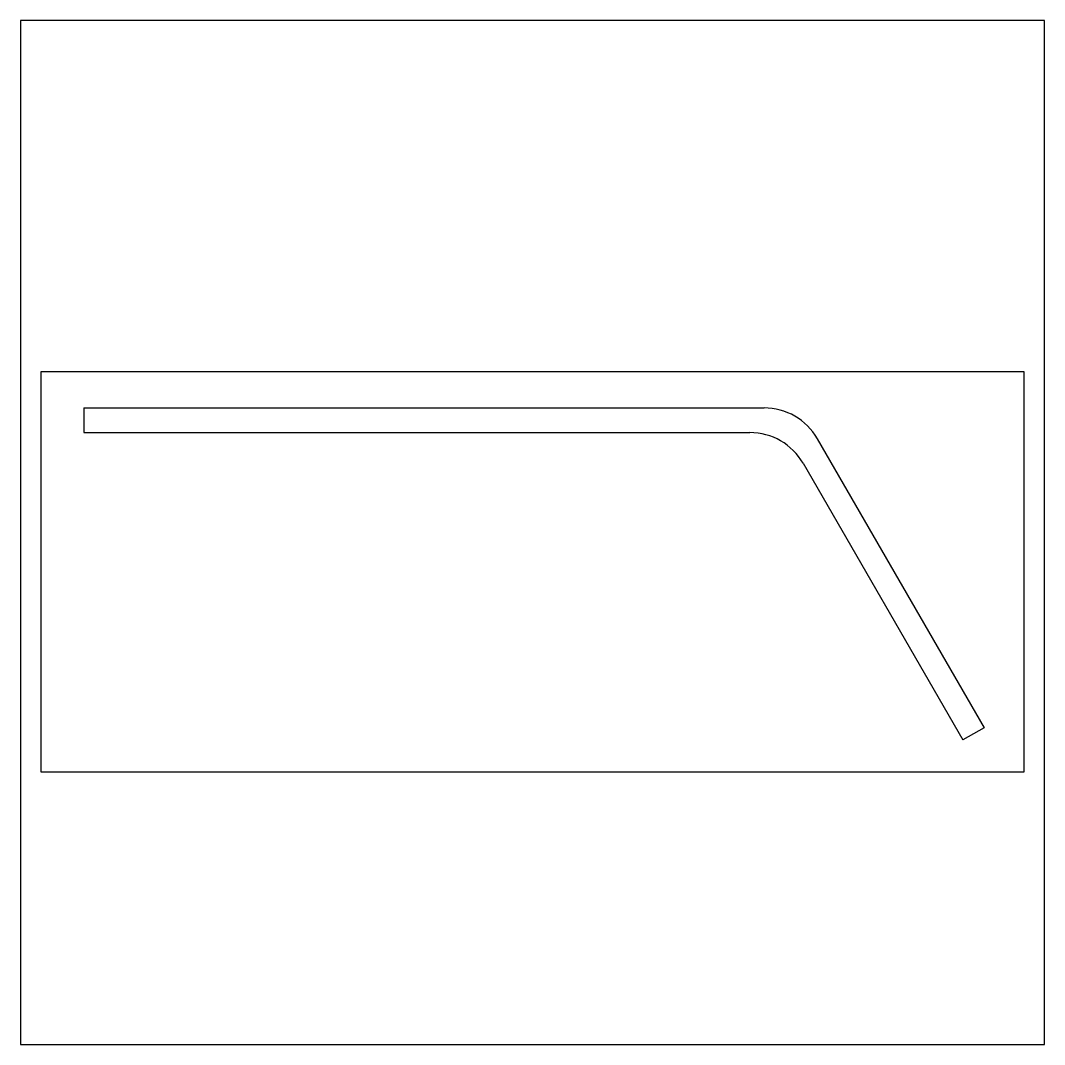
# Model space of a CAD drawing. Header units: millimetres. Extents: x 0 to 1000, y 0 to 1000.
import ezdxf

# ---------------------------------------------------------------- set-up
doc = ezdxf.new("R2010")
doc.units = ezdxf.units.MM
doc.layers.get('0').update_dxf_attribs({"color": 2})
doc.layers.add('1', color=1, linetype='Continuous')
doc.layers.add('2', color=7, linetype='Continuous')

msp = doc.modelspace()

# ---------------------------------------------------------------- linework, layer by layer
at = {"color": 2}
msp.add_lwpolyline([(0, 0), (1000, 0), (1000, 1000), (0, 1000)], close=True, dxfattribs=at)
at = {"layer": '1', "color": 1}
for p, q in [((980, 656.8), (20, 656.8)), ((20, 656.8), (20, 266.3)), ((980, 266.3), (980, 656.8)), ((20, 266.3), (980, 266.3))]:
    msp.add_line(p, q, dxfattribs=at)
at = {"layer": '2'}
for p, q in [((62, 621.6), (726.2, 621.6)), ((62, 621.6), (62, 597.6)), ((62, 597.6), (712.3, 597.6)), ((778.1, 591.6), (941.1, 309.4)), ((764.3, 567.6), (920.3, 297.4)), ((941.1, 309.4), (920.3, 297.4))]:
    msp.add_line(p, q, dxfattribs=at)
for centre in [(726.2, 561.6), (712.3, 537.6)]:
    msp.add_arc(centre, 60, 30, 90, dxfattribs=at)

doc.saveas('drawing.dxf')
